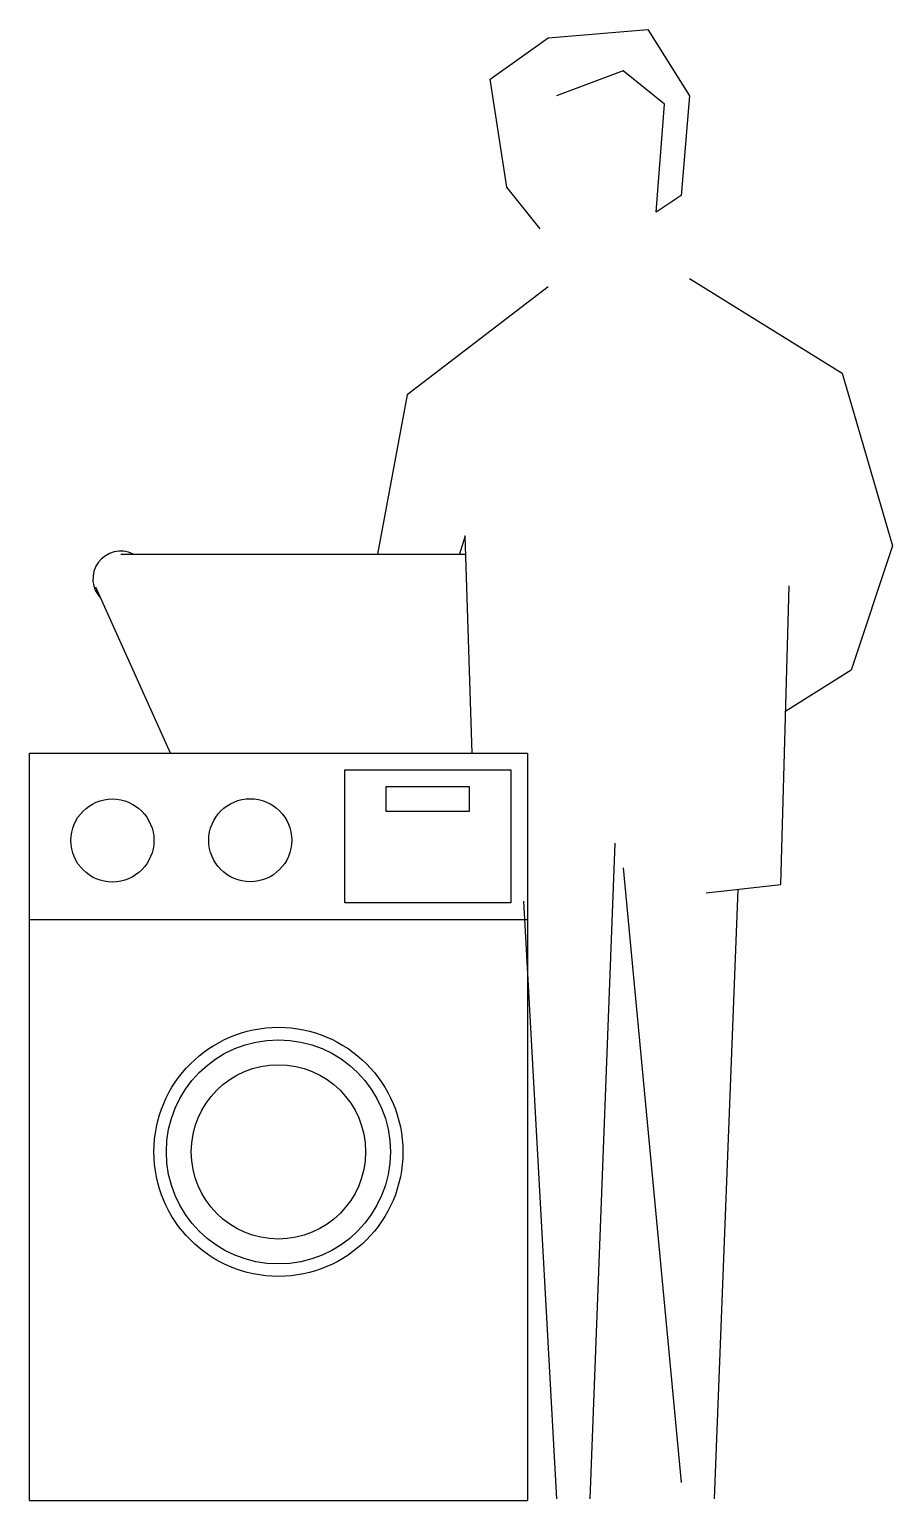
# Model space of a CAD drawing. Extents: x 0 to 104, y 0 to 177.
import ezdxf

# ---------------------------------------------------------------- set-up
doc = ezdxf.new("R2010")
doc.units = 0
doc.header["$LTSCALE"] = 50
doc.header["$MEASUREMENT"] = 0
doc.layers.get('0').update_dxf_attribs({"linetype": 'CONTINUOUS'})

msp = doc.modelspace()

# ---------------------------------------------------------------- linework, layer by layer
at = {"color": 0, "linetype": 'ByBlock'}
for p, q in [((62.52, 176.19), (74.52, 177.19)), ((74.52, 177.19), (79.52, 169.19)), ((55.52, 171.19), (62.52, 176.19)), ((71.52, 172.19), (63.52, 169.19)), ((76.52, 168.19), (71.52, 172.19)), ((57.52, 158.19), (55.52, 171.19)), ((79.52, 169.19), (78.52, 157.19)), ((75.52, 155.19), (76.52, 168.19)), ((61.52, 153.19), (57.52, 158.19)), ((78.52, 157.19), (75.52, 155.19)), ((79.52, 147.19), (97.93, 135.79)), ((62.52, 146.19), (45.52, 133.19)), ((97.93, 135.79), (104, 115)), ((45.52, 133.19), (41.95, 114)), ((52.52, 116.19), (51.82, 114)), ((53.34, 90), (52.52, 116.19)), ((11, 114), (42, 114)), ((41.95, 114), (52.59, 114)), ((104, 115), (99, 100)), ((17, 90), (8, 110)), ((90.52, 74.19), (91.52, 110.19)), ((99, 100), (91, 95)), ((0, 0), (0, 90)), ((0, 90), (60, 90)), ((60, 90), (60, 0)), ((38, 88), (58, 88)), ((38, 72), (38, 88)), ((58, 88), (58, 72)), ((43, 86), (53, 86)), ((43, 83), (43, 86)), ((53, 86), (53, 83)), ((53, 83), (43, 83)), ((70.52, 79.19), (67.52, 0.19)), ((71.52, 76.19), (78.52, 2.19)), ((81.52, 73.19), (90.52, 74.19)), ((85.34, 73.61), (82.52, 0.19)), ((58, 72), (38, 72)), ((59.52, 72.19), (63.52, 0.19)), ((0, 70), (60, 70)), ((0, 0), (60, 0))]:
    msp.add_line(p, q, dxfattribs=at)
for centre, radius in [((10, 79.5), 5), ((26.61, 79.53), 5), ((30, 42), 15), ((30, 42), 13.5), ((30, 42), 10.5)]:
    msp.add_circle(centre, radius, dxfattribs=at)
msp.add_arc((11, 111), 3.35, 63.4349, 224.5103, dxfattribs=at)

doc.saveas('drawing.dxf')
